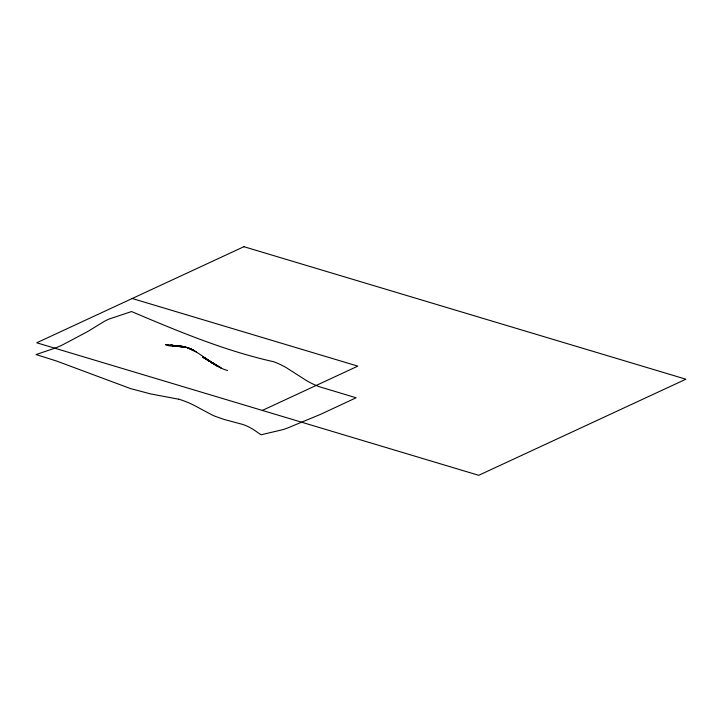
<?xml version="1.0" encoding="UTF-8"?>
<svg xmlns="http://www.w3.org/2000/svg" width="722" height="722" viewBox="0 0 722 722"><rect width="100%" height="100%" fill="white"/><g stroke="black" fill="none" stroke-linecap="round" stroke-linejoin="round"><path stroke-width="1.08" d="M262.33 410.421L357.832 366.135L132.234 298.502M54.827 348.203L36.1 354.547L56.578 361.036L130.465 388.562L150.618 393.923L178.587 399.185M175.509 346.009L165.6 344.701L175.509 346.009L170.789 344.954L176.096 346.244M175.302 346.118L172.007 345.513L185.067 347.426L174.914 345.784L168.47 345.612L178.415 346.19L174.914 345.784C196.095 344.665 208.523 365.314 227.538 370.512M176.439 346.244L172.396 345.215L175.572 346.109M175.987 346.091L173.957 345.486L176.069 346.154M193.234 350.224L188.216 347.932L193.234 350.224C187.242 346.668 180.031 346.118 173.226 345.955L181.592 346.325L179.922 346.244L187.386 347.661L196.528 352.074M203.108 357.381L204.795 358.356M205.734 358.924L216.23 365.233L203.234 357.318L211.365 362.3M202.557 356.704L221.058 367.886L207.774 360.161L217.602 366.487M208.18 360.413L209.795 361.469L202.53 356.686M54.827 348.194A140.005 73.084 -73.3 0 0 62.796 344.755L86.839 331.985A194.85 101.721 -73.3 0 0 89.248 330.604L104.167 321.452A121.368 63.365 -73.3 0 1 109.013 319.079L131.53 311.543C177.838 331.145 224.506 350.766 273.71 361.74A80.322 62.173 65.1 0 1 277.799 363.374L280.632 364.682A102.298 79.176 65.1 0 1 286.309 367.678L306.534 380.611A98.102 75.927 65.1 0 0 318.989 386.613L356.117 397.777L320.595 414.329L287.546 428.02A177.639 92.741 -73.3 0 1 282.789 429.662L261.075 434.779L252.962 429.247A58.455 45.242 65.1 0 0 242.998 424.509L224.109 419.437L215.327 416.368A89.862 69.547 65.1 0 1 211.591 414.708L193.983 405.277A105.926 81.983 65.1 0 0 186.971 402.055L182.693 400.439A75.512 58.446 65.1 0 0 178.587 399.185M243.919 246.698L36.741 342.788L478.722 475.302L685.9 379.212L243.919 246.698M194.019 350.576L190.707 348.934L194.841 351L194.019 350.576M214.596 364.466L204.786 357.823L214.596 364.466"/></g></svg>
